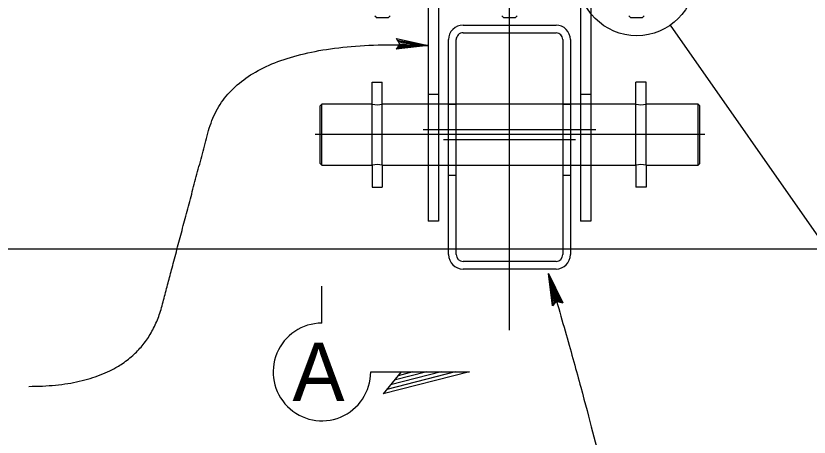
# Model space of a CAD drawing. Extents: x 0 to 2.83, y 0 to 1.83.
# Drawn here: x 0.6174 to 0.8885, y 1.1456 to 1.2895 of the extents above; entities that cross this region are included whole.
import ezdxf

# ---------------------------------------------------------------- set-up
doc = ezdxf.new("R2010")
doc.units = 0
for name, color, linetype in [('str_Center-Line-A', 7, 'Continuous'), ('str_Existing-Concrete-A', 7, 'Continuous'), ('str_Misc-Steel-A', 7, 'Continuous'), ('str_Misc-Steel-B', 7, 'Continuous'), ('str_Misc-Steel-C', 7, 'Continuous'), ('str_Misc-Steel-D', 7, 'Continuous'), ('str_Text-A', 7, 'Continuous')]:
    doc.layers.add(name, color=color, linetype=linetype)

msp = doc.modelspace()

# ---------------------------------------------------------------- linework, layer by layer
at = {"layer": 'str_Center-Line-A'}
for p, q in [((0.7860893707981816, 1.1821690878338285), (0.7860893707981816, 1.4598938463705557)), ((0.7566035347691289, 1.2506506215201483), (0.8156126309147588, 1.2506506215201483)), ((0.8528967523928042, 1.2489482440948487), (0.719654566305655, 1.2489482440948487)), ((0.763519968174122, 1.247245866669549), (0.8086587737048113, 1.247245866669549))]:
    msp.add_line(p, q, dxfattribs=at)
at = {"layer": 'str_Existing-Concrete-A'}
msp.add_line((0.320812523594609, 1.2098942630555896), (1.2821441982410573, 1.2098942630555896), dxfattribs=at)
at = {"layer": 'str_Misc-Steel-A'}
for p, q in [((0.7400854697050872, 1.289511717337149), (0.740799009958903, 1.2887981771186545)), ((0.7445741760112621, 1.2887981771186545), (0.740799009958903, 1.2887981771186545)), ((0.7445741760112621, 1.2887981771186545), (0.7452877161944353, 1.289511717337149)), ((0.7834882474828649, 1.289511717337149), (0.7842017877366808, 1.2887981771186545)), ((0.7879769537890399, 1.2887981771186545), (0.7842017877366808, 1.2887981771186545)), ((0.7879769537890399, 1.2887981771186545), (0.7886904939722131, 1.289511717337149)), ((0.8268910252606427, 1.289511717337149), (0.8276045655144585, 1.2887981771186545)), ((0.8313797315668177, 1.2887981771186545), (0.8276045655144585, 1.2887981771186545)), ((0.8313797315668177, 1.2887981771186545), (0.8320932717499909, 1.289511717337149))]:
    msp.add_line(p, q, dxfattribs=at)
at = {"layer": 'str_Misc-Steel-B'}
for p, q in [((0.7583116139305962, 1.3027684208198829), (0.7583116139305962, 1.2194360874670522)), ((0.7617837944030762, 1.3027684208198829), (0.7617837944030762, 1.2194360874670522)), ((0.8103949473345721, 1.3027684208198829), (0.8103949473345721, 1.2194360874670522)), ((0.8138671278070521, 1.3027684208198829), (0.8138671278070521, 1.2194360874670522)), ((0.7583116139305962, 1.2628033749615704), (0.7617837944030762, 1.2628033749615704)), ((0.8103949473345721, 1.2628033749615704), (0.8138671278070521, 1.2628033749615704)), ((0.7583116139305962, 1.2384978680434051), (0.7617837944030762, 1.2384978680434051)), ((0.8103949473345721, 1.2384978680434051), (0.8138671278070521, 1.2384978680434051)), ((0.7617837944030762, 1.2194360874670522), (0.7583116139305962, 1.2194360874670522)), ((0.8138671278070521, 1.2194360874670522), (0.8103949473345721, 1.2194360874670522))]:
    msp.add_line(p, q, dxfattribs=at)
at = {"layer": 'str_Misc-Steel-C'}
for p, q in [((0.7701986153920491, 1.2863355878194174), (0.8019801263455991, 1.2863355878194174)), ((0.7701986153920491, 1.2837314263449775), (0.8019801263455991, 1.2837314263449775)), ((0.7652560792852331, 1.2079449574152628), (0.7652560792852331, 1.2813930516066374)), ((0.7678602406537092, 1.2079449574152628), (0.7678602406537092, 1.2813930516066374)), ((0.8043185010839392, 1.2813930516066374), (0.8043185010839392, 1.2079449574152628)), ((0.8069226625937003, 1.2813930516066374), (0.8069226625937003, 1.2079449574152628)), ((0.7652560792852331, 1.2593986201462921), (0.7678602406537092, 1.2593986201462921)), ((0.8043185010839392, 1.2593986201462921), (0.8069226625937003, 1.2593986201462921)), ((0.7652560792852331, 1.2350931131928056), (0.7678602406537092, 1.2350931131928056)), ((0.8043185010839392, 1.2350931131928056), (0.8069226625937003, 1.2350931131928056)), ((0.8019801263455991, 1.2056065826062803), (0.7701986153920491, 1.2056065826062803)), ((0.8019801263455991, 1.2030024211671617), (0.7701986153920491, 1.2030024211671617))]:
    msp.add_line(p, q, dxfattribs=at)
for centre, radius, start, end in [((0.7701986153920491, 1.2813930516066374), 0.004942536234432764, 89.99999999999766, 180), ((0.8019801263455991, 1.2813930516066374), 0.00494253623443337, 4.675371201301459e-12, 89.99999999999766), ((0.7701986153920491, 1.2813930516066374), 0.002338374776099431, 89.99999999999507, 180), ((0.8019801263455991, 1.2813930516066374), 0.0023383747761000374, 9.890754881780595e-12, 89.9999999999901), ((0.7701986153920491, 1.2079449574152628), 0.00494253623443337, 180.0000000000047, 270.00000000000233), ((0.7701986153920491, 1.2079449574152628), 0.0023383747761000374, 180.0000000000099, 269.999999999995), ((0.8019801263455991, 1.2079449574152628), 0.004942536234433168, 270.00000000000233, 0), ((0.8019801263455991, 1.2079449574152628), 0.0023383747760998353, 270.00000000000495, 0)]:
    msp.add_arc(centre, radius, start, end, dxfattribs=at)
at = {"layer": 'str_Misc-Steel-D'}
for p, q in [((0.7391355999134205, 1.2593986201462921), (0.7391355999134205, 1.2669239087281403)), ((0.7391355999134205, 1.2669239087281403), (0.7426077803859004, 1.2669239087281403)), ((0.7426077803859004, 1.2593986201462921), (0.7426077803859004, 1.2669239087281403)), ((0.8292840244151928, 1.2593986201462921), (0.8292840244151928, 1.2669239087281403)), ((0.8327562050289578, 1.2669239087281403), (0.8292840244151928, 1.2669239087281403)), ((0.8327562050289578, 1.2593986201462921), (0.8327562050289578, 1.2669239087281403)), ((0.7219693741268581, 1.2593986201462921), (0.7213906774167661, 1.2588199234008788)), ((0.7213906774167661, 1.2390765647888184), (0.7213906774167661, 1.2588199234008788)), ((0.7219693741268581, 1.2384978680434051), (0.7219693741268581, 1.2593986201462921)), ((0.7391355999134205, 1.2593986201462921), (0.7219693741268581, 1.2593986201462921)), ((0.7391355999134205, 1.2384978680434051), (0.7391355999134205, 1.2593986201462921)), ((0.8292840244151928, 1.2593986201462921), (0.7426077803859004, 1.2593986201462921)), ((0.7426077803859004, 1.2384978680434051), (0.7426077803859004, 1.2593986201462921)), ((0.8292840244151928, 1.2384978680434051), (0.8292840244151928, 1.2593986201462921)), ((0.8505819444303159, 1.2593986201462921), (0.8327562050289578, 1.2593986201462921)), ((0.8327562050289578, 1.2384978680434051), (0.8327562050289578, 1.2593986201462921)), ((0.8511606412816931, 1.2588199234008788), (0.8505819444303159, 1.2593986201462921)), ((0.8505819444303159, 1.2384978680434051), (0.8505819444303159, 1.2593986201462921)), ((0.8511606412816931, 1.2390765647888184), (0.8511606412816931, 1.2588199234008788)), ((0.7219693741268581, 1.2384978680434051), (0.7213906774167661, 1.2390765647888184)), ((0.7219693741268581, 1.2384978680434051), (0.7391355999134205, 1.2384978680434051)), ((0.7391355999134205, 1.2384978680434051), (0.7391355999134205, 1.230972579461557)), ((0.7426077803859004, 1.2384978680434051), (0.7426077803859004, 1.230972579461557)), ((0.7426077803859004, 1.2384978680434051), (0.8292840244151928, 1.2384978680434051)), ((0.8292840244151928, 1.2384978680434051), (0.8292840244151928, 1.230972579461557)), ((0.8327562050289578, 1.2384978680434051), (0.8505819444303159, 1.2384978680434051)), ((0.8327562050289578, 1.2384978680434051), (0.8327562050289578, 1.230972579461557)), ((0.8505819444303159, 1.2384978680434051), (0.8511606412816931, 1.2390765647888184)), ((0.7391355999134205, 1.230972579461557), (0.7426077803859004, 1.230972579461557)), ((0.8327562050289578, 1.230972579461557), (0.8292840244151928, 1.230972579461557))]:
    msp.add_line(p, q, dxfattribs=at)
for centre, start, end in [((0.7408716901143392, 1.266122468913043), 255.52248781406564, 284.4775121859315), ((0.831020114686754, 1.266122468913043), 255.52248781406848, 284.47751218593436), ((0.7408716901143392, 1.2317740192766542), 75.5224878140685, 104.47751218593437), ((0.831020114686754, 1.2317740192766542), 75.52248781406563, 104.4775121859315)]:
    msp.add_arc(centre, 0.00694436111125, start, end, dxfattribs=at)
at = {"layer": 'str_Text-A'}
for p, q in [((0.8410440533955892, 1.2863425172523215), (0.9227239031615081, 1.1694129189032094)), ((0.7479895817564001, 1.2808022474132919), (0.7474702809571, 1.2817406806944636)), ((0.7474702809571, 1.2817406806944636), (0.7583116139314198, 1.2794070308981877)), ((0.7477299313567499, 1.2812714640538778), (0.7583116139314198, 1.2794070308981877)), ((0.7485089230378182, 1.279864681243212), (0.7479044073799356, 1.2789778456759953)), ((0.7583116139314198, 1.2794070308981877), (0.7479895817564001, 1.2808022474132919)), ((0.7479895817564001, 1.2808022474132919), (0.7485089230378182, 1.279864681243212)), ((0.7583116139314198, 1.2794070308981877), (0.7482492321560502, 1.2803330307727059)), ((0.7485089230378182, 1.279864681243212), (0.7583116139314198, 1.2794070308981877)), ((0.7583116139314198, 1.2794070308981877), (0.7472998917220528, 1.2780910101087788)), ((0.7479044073799356, 1.2789778456759953), (0.7472998917220528, 1.2780910101087788)), ((0.7583116139314198, 1.2794070308981877), (0.7476021697920532, 1.278534861447933)), ((0.7479044073799356, 1.2789778456759953), (0.7583116139314198, 1.2794070308981877)), ((0.7482066449678179, 1.2794208299040577), (0.7583116139314198, 1.2794070308981877)), ((0.802203715517466, 1.1920504151583913), (0.7994657218665617, 1.2014740865958624)), ((0.8007645698950485, 1.1904607575882176), (0.7994657218665617, 1.2014740865958624)), ((0.7994657218665617, 1.2014740865958624), (0.8042731265584997, 1.1914801485901334)), ((0.8032384210379828, 1.1917652818742623), (0.7994657218665617, 1.2014740865958624)), ((0.7994657218665617, 1.2014740865958624), (0.8014845594984482, 1.1912557074698835)), ((0.8011245646967484, 1.1908582325290507), (0.7994657218665617, 1.2014740865958624)), ((0.7994657218665617, 1.2014740865958624), (0.8018445543001481, 1.1916531824107166)), ((0.8027214850699155, 1.191907969612906), (0.7994657218665617, 1.2014740865958624)), ((0.7994657218665617, 1.2014740865958624), (0.8037553570060503, 1.1916225941356187)), ((0.7219693741276817, 1.184534888035797), (0.7219693741276817, 1.197214575535797)), ((0.8014845594984482, 1.1912557074698835), (0.8007645698950485, 1.1904607575882176)), ((0.8014845594984482, 1.1912557074698835), (0.802203715517466, 1.1920504151583913)), ((0.802203715517466, 1.1920504151583913), (0.8032384210379828, 1.1917652818742623)), ((0.8032384210379828, 1.1917652818742623), (0.8042731265584997, 1.1914801485901334)), ((0.7386377769054595, 1.1678664852580194), (0.7724007977387928, 1.1678664852580194)), ((0.7724007977387928, 1.1678664852580194), (0.7429268394054594, 1.1603499922024638)), ((0.7490136449610151, 1.1678664852580194), (0.7429268394054594, 1.1603499922024638)), ((0.7675553116276816, 1.1678664852580194), (0.7441881241276816, 1.1619072838691304)), ((0.7627089574610151, 1.1678664852580194), (0.745449408849904, 1.1634654435913527)), ((0.7578591310721261, 1.1678664852580194), (0.7467115616276817, 1.1650236033135748)), ((0.7530110407943483, 1.1678664852580194), (0.7479737144054595, 1.166581763035797))]:
    msp.add_line(p, q, dxfattribs=at)
msp.add_circle((0.8295699240366617, 1.3027684208552042), 0.020036615348156584, dxfattribs=at)
msp.add_arc((0.7219692807619921, 1.1678667650179784), 0.016668540000000044, 89.99946666666668, 359.99996388888894, dxfattribs=at)
for points in [[(0.6217849811047164, 1.1629509719032465), (0.6600441345618712, 1.1629509719032465), (0.6745428950589556, 1.2177941619843553), (0.6918098631689922, 1.2825117446458203), (0.7583116139314198, 1.2794070308981877)], [(0.7994657218665617, 1.2014740865958624), (0.8215138802536434, 1.1255883735765662), (0.8210218011094997, 1.103362726810769), (0.7869980431430083, 1.104206738713268)]]:
    msp.add_open_spline(points, degree=2, dxfattribs=at)

# ---------------------------------------------------------------- texts
msp.add_text('A', height=0.02, dxfattribs=at).set_placement((0.7118816440248327, 1.1579029460033925))

doc.saveas('drawing.dxf')
